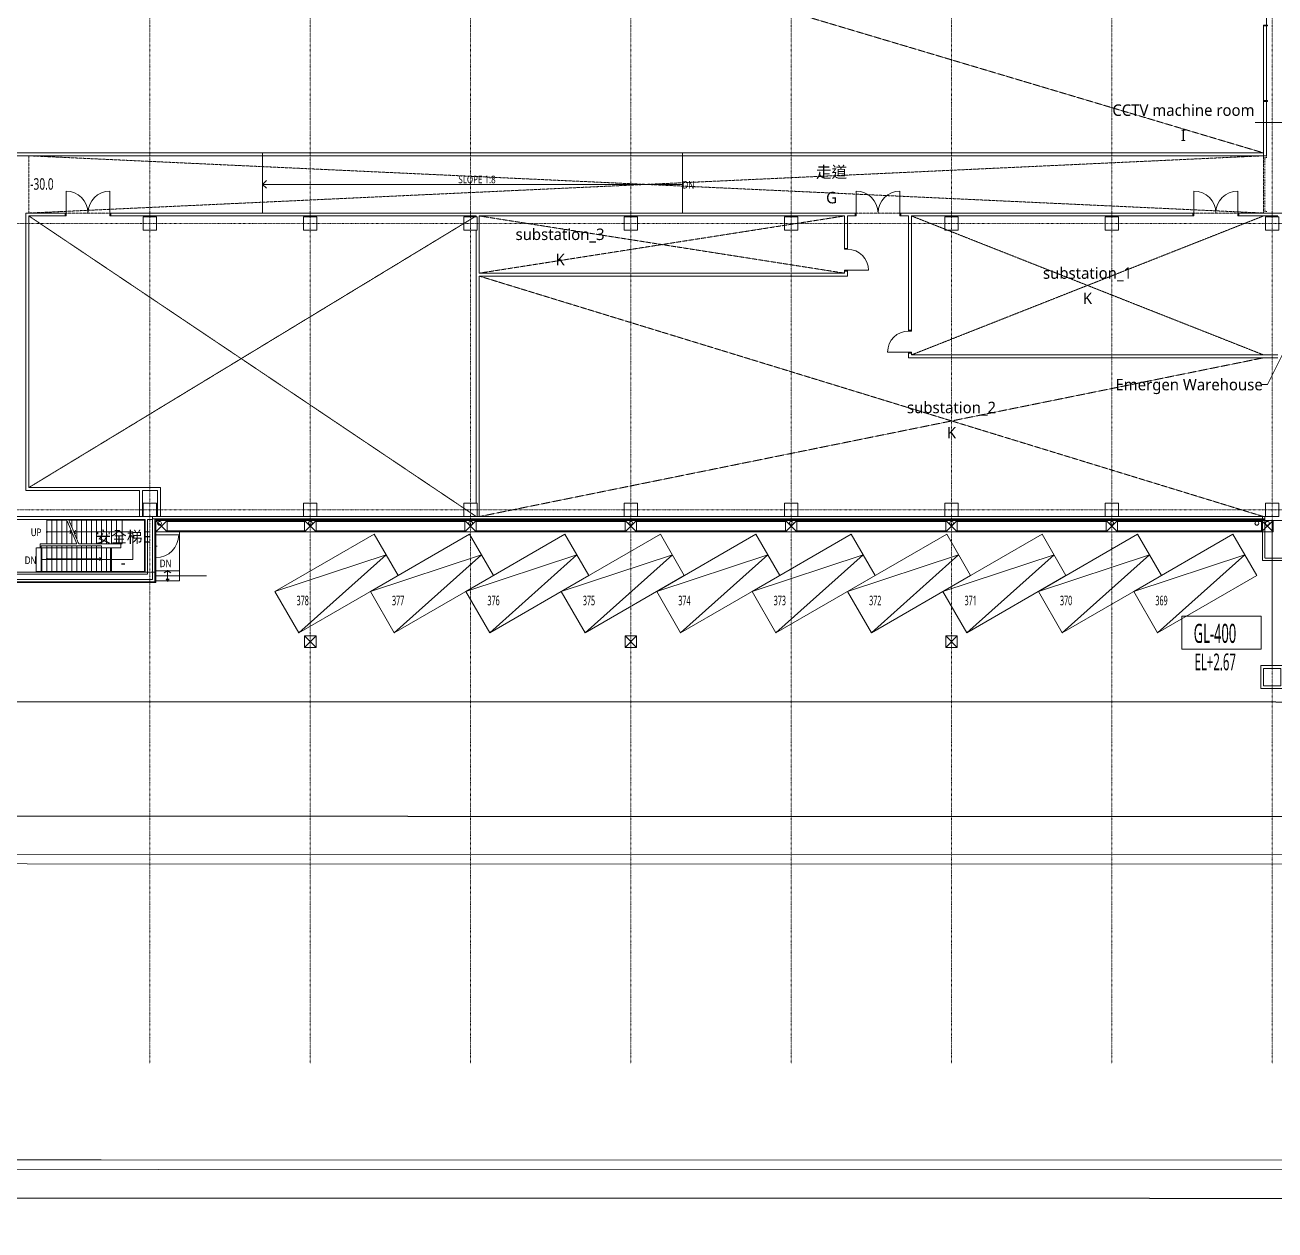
# Model space of a CAD drawing. Extents: x -212173 to 328152, y -560063 to 252500.
# Drawn here: x 175227 to 240726, y -37223 to 25895 of the extents above; entities that cross this region are included whole.
import ezdxf
from ezdxf.enums import TextEntityAlignment as Align

# ---------------------------------------------------------------- set-up
doc = ezdxf.new("R2010")
doc.units = 0
doc.header["$LTSCALE"] = 15
for name, pattern in [('H12PL1$0$CENTERK4', [0.3582, 0.3333, -0.0083, 0.0083, -0.0083]), ('H12PL1$0$DOTK1', [0.01, 0.005, -0.005]), ('H12PL1$0$HIDDEN', [0.4, 0.3, -0.1]), ('H12PL1$0$JJP_三點線', [0.9, 0.3, -0.15, 0, -0.15, 0, -0.15, 0, -0.15]), ('H12PL1$0$JJP_虛線(退縮線、投影線、地下室範圍、非屬本工程、圖面分區)', [0.45, 0.3, -0.15]), ('H12PL1$0$TAI_虛線', [5.644, 2.822, -2.822]), ('H12PL1$0$虛線', [0.846667, 0.423333, -0.423333])]:
    doc.linetypes.add(name, pattern=pattern)
for name, color, linetype in [('H12PL1$0$A-LABEL-HIGH.200K', 252, 'Continuous'), ('H12PL1$0$A-OBJE-2D', 252, 'Continuous'), ('H12PL1$0$A-OBJE-MEP', 252, 'Continuous'), ('H12PL1$0$A-STRS', 252, 'Continuous'), ('H12PL1$0$A-TEXT', 252, 'Continuous'), ('H12PL1$0$A-WALL-EX', 252, 'Continuous'), ('H12PL1$0$A-WALL-IN', 252, 'Continuous'), ('H12PL1$0$A-WALL-IN.200K', 252, 'Continuous'), ('H12PL1$0$A-ZONE', 252, 'Continuous'), ('H12PL1$0$Door', 252, 'Continuous'), ('H12PL1$0$L10_14_DOURO', 252, 'Continuous'), ('H12PL1$0$L10_14_DRAN', 252, 'Continuous'), ('H12PL1$0$L10_14_KABE1', 252, 'Continuous'), ('H12PL1$0$L10_14_KAIDAN', 252, 'Continuous'), ('H12PL1$0$L10_14_LEVEL', 252, 'Continuous'), ('H12PL1$0$L10_14_PKG', 252, 'Continuous'), ('H12PL1$0$L10_14_PKG-NN', 252, 'Continuous'), ('H12PL1$0$L10_14_SHIKICHI', 252, 'Continuous'), ('H12PL1$0$L10_14_SIAGE1', 252, 'Continuous'), ('H12PL1$0$L10_14_SIKICHI', 252, 'Continuous'), ('H12PL1$0$L10_14_SITE', 252, 'Continuous'), ('H12PL1$0$L10_14_SUGATA3', 252, 'Continuous'), ('H12PL1$0$L10_14_SUGATAD', 252, 'Continuous'), ('H12PL1$0$L10_14_TATEGU1', 252, 'Continuous'), ('H12PL1$0$L10_14_TATEGU3', 252, 'Continuous'), ('H12PL1$0$L10_14_陰井', 252, 'Continuous'), ('H12PL1$0$S-COL', 252, 'Continuous'), ('H12PL1$0$S-GRID', 252, 'Continuous'), ('H12PL1$0$S-SLAB-SHOW', 252, 'Continuous'), ('SITE$0$L-ROAD.Newcub', 252, 'Continuous')]:
    doc.layers.add(name, color=color, linetype=linetype)
doc.styles.add('H12PL1$0$Standard', font='', dxfattribs={"width": 0.8})
doc.styles.get('H12PL1$0$Standard').set_extended_font_data('Microsoft JhengHei')

# ---------------------------------------------------------------- blocks, each defined once
blk = doc.blocks.new('SITE')
at = {"layer": 'SITE$0$L-ROAD.Newcub', "lineweight": 0, "flags": 128}
for points in [[(-32457.5, -33993.9), (182239.3, -34046.4), (270988, -34068.1), (285717.1, -37223.1), (324939.4, -37223.1), (324939.4, -15660.3), (321331.4, -10657.7), (317131.4, 11694.2), (317551.3, 96647.1), (317638.8, 114345.5), (318134.8, 214708.8, -0.0807377), (320044.2, 226100.6, -0.2326707), (328152, 234224.6), (328152, 252500), (-68683.2, 252500)], [(-51308.3, 230871.2, -0.0890899), (-31126.4, 234500), (-11573.3, 234505), (774.5, 234508.1), (256352.1, 234570.6), (267324.9, 234573.3), (272318.1, 234574.6, -0.0649477), (281039.9, 233438.3, -0.2311836), (287102.3, 228049.9, -0.094082), (291096.7, 206819.8), (290662.2, 114377.5), (292597.1, 114368.4), (292569.8, 96924.5), (292600, 3771.7, -0.0779964), (291236.3, -7494.2, -0.2284335), (282895.7, -15849.6, -0.0309655), (263350.9, -18066.2), (-720.4, -18001.7), (-15800, -17998), (-15800, -15985.3), (-40035.2, -15985.2, -0.0725486)]]:
    blk.add_lwpolyline(points, format="xyb", dxfattribs=at)
blk = doc.blocks.new('H12PL1')
at = {"layer": 'H12PL1$0$A-OBJE-2D', "linetype": 'H12PL1$0$HIDDEN', "lineweight": 0}
for p, q in [((17650, 85950), (243150, 18700)), ((178450, 15550), (178450, 18550)), ((178450, 18550), (243150, 18550)), ((178450, 15550), (243150, 18550)), ((243150, 15550), (178450, 18550)), ((243150, 18550), (243150, 15550)), ((243150, 15550), (178450, 15550)), ((178450, 1170), (201900, 15400)), ((178450, 15400), (201900, -350)), ((202050, 12400), (221200, 15400)), ((221200, 12400), (202050, 15400)), ((224700, 8118.48), (243150, 15400)), ((243150, 8118.48), (224700, 15400)), ((202050, 12250), (243150, -350)), ((202050, -350), (243150, 7968.48))]:
    blk.add_line(p, q, dxfattribs=at)
at = {"layer": 'H12PL1$0$A-OBJE-2D', "lineweight": 0}
for q in [(190900, 17250), (190900, 16850)]:
    blk.add_line((190700, 17050), q, dxfattribs=at)
for points in [[(167600, 15550), (167600, 18700), (243150, 18700)], [(167750, 15550), (167750, 18550), (243150, 18550)], [(190700, 15550), (190700, 18700)], [(212700, 15550), (212700, 18700)]]:
    blk.add_lwpolyline(points, dxfattribs=at)
blk.add_lwpolyline([(212700, 15550), (190700, 15550), (190700, 18550), (212700, 18550)], close=True, dxfattribs=at)
at = {"layer": 'H12PL1$0$A-OBJE-2D', "lineweight": 0, "flags": 128}
blk.add_lwpolyline([(190700, 17050), (212700, 17050)], dxfattribs=at)
at = {"layer": 'H12PL1$0$A-OBJE-MEP', "lineweight": 0, "flags": 128}
for points in [[(185395, -700, 1), (185205, -700, 1)], [(193295, -700, 1), (193105, -700, 1)], [(201695, -700, 1), (201505, -700, 1)], [(210095, -700, 1), (209905, -700, 1)], [(218495, -700, 1), (218305, -700, 1)], [(226895, -700, 1), (226705, -700, 1)], [(235295, -700, 1), (235105, -700, 1)], [(242895, -700, 1), (242705, -700, 1)]]:
    blk.add_lwpolyline(points, format="xyb", close=True, dxfattribs=at)
at = {"layer": 'H12PL1$0$A-OBJE-MEP', "lineweight": 0}
for centre in [(185300, -700), (193200, -700), (201600, -700), (210000, -700), (218400, -700), (226800, -700), (235200, -700), (242800, -700)]:
    blk.add_circle(centre, 100, dxfattribs=at)
at = {"layer": 'H12PL1$0$A-STRS', "lineweight": 0}
for p, q in [((179400, -530), (179400, -1780)), ((180440, -530), (179400, -530)), ((179400, -530), (179400, -1780)), ((179660, -530), (179400, -530)), ((179660, -530), (179660, -1780)), ((179660, -1780), (179660, -530)), ((179660, -530), (179660, -1780)), ((179920, -530), (179660, -530)), ((179920, -530), (179920, -1780)), ((179920, -1780), (179920, -530)), ((179920, -530), (179920, -1780)), ((180180, -530), (179920, -530)), ((180180, -530), (180180, -1780)), ((180180, -1780), (180180, -530)), ((180180, -530), (180180, -1780)), ((180440, -530), (180180, -530)), ((180440, -530), (180440, -1780)), ((180440, -1780), (180440, -530)), ((180440, -530), (180440, -1780)), ((180440, -530), (180960, -1780)), ((179400, -1155), (179660, -1155)), ((179660, -1155), (180700, -1155)), ((180700, -1155), (180600, -1080)), ((180600, -1230), (180700, -1155)), ((180700, -1155), (180700, -1780)), ((180700, -1780), (180700, -1155)), ((180700, -1155), (180700, -1780)), ((179400, -1780), (180960, -1780)), ((179400, -1780), (179660, -1780)), ((182260, -1880), (179400, -1880)), ((179400, -3260), (179400, -1880)), ((179660, -1880), (179400, -1880)), ((179400, -1880), (179400, -3260)), ((179660, -1780), (179920, -1780)), ((179660, -3260), (179660, -1880)), ((179920, -1880), (179660, -1880)), ((179660, -1880), (179660, -3260)), ((179660, -3260), (179660, -1880)), ((179920, -1780), (180180, -1780)), ((179920, -3260), (179920, -1880)), ((180180, -1880), (179920, -1880)), ((179920, -1880), (179920, -3260)), ((179920, -3260), (179920, -1880)), ((180180, -1780), (180440, -1780)), ((180180, -3260), (180180, -1880)), ((180440, -1880), (180180, -1880)), ((180180, -1880), (180180, -3260)), ((180180, -3260), (180180, -1880)), ((180440, -1780), (180700, -1780)), ((180440, -3260), (180440, -1880)), ((180700, -1880), (180440, -1880)), ((180440, -1880), (180440, -3260)), ((180440, -3260), (180440, -1880)), ((180700, -1780), (180960, -1780)), ((180700, -3260), (180700, -1880)), ((180960, -1880), (180700, -1880)), ((180700, -1880), (180700, -3260)), ((180700, -3260), (180700, -1880)), ((180960, -3260), (180960, -1880)), ((181220, -1880), (180960, -1880)), ((180960, -1880), (180960, -3260)), ((180960, -3260), (180960, -1880)), ((181220, -3260), (181220, -1880)), ((181480, -1880), (181220, -1880)), ((181220, -1880), (181220, -3260)), ((181220, -3260), (181220, -1880)), ((181480, -3260), (181480, -1880)), ((181740, -1880), (181480, -1880)), ((181480, -1880), (181480, -3260)), ((181480, -3260), (181480, -1880)), ((181740, -3260), (181740, -1880)), ((182000, -1880), (181740, -1880)), ((181740, -1880), (181740, -3260)), ((181740, -3260), (181740, -1880)), ((182000, -3260), (182000, -1880)), ((182260, -1880), (182000, -1880)), ((182000, -1880), (182000, -3260)), ((182000, -3260), (182000, -1880)), ((182260, -3260), (182260, -1880)), ((182260, -3260), (182260, -1880)), ((179660, -2570), (179400, -2570)), ((182000, -2570), (179660, -2570)), ((182260, -2570), (182000, -2570)), ((182260, -2570), (182160, -2495)), ((182160, -2645), (182260, -2570)), ((179400, -3260), (182260, -3260)), ((179400, -3260), (179660, -3260)), ((179660, -3260), (179920, -3260)), ((179920, -3260), (180180, -3260)), ((180180, -3260), (180440, -3260)), ((180440, -3260), (180700, -3260)), ((180700, -3260), (180960, -3260)), ((180960, -3260), (181220, -3260)), ((181220, -3260), (181480, -3260)), ((181480, -3260), (181740, -3260)), ((181740, -3260), (182000, -3260)), ((182000, -3260), (182260, -3260)), ((185100, -3190), (185100, -3710)), ((186350, -3190), (185100, -3190)), ((186350, -3190), (185100, -3190)), ((185100, -3190), (185100, -3450)), ((185725, -3450), (185725, -3190)), ((186350, -3710), (186350, -3190)), ((186350, -3450), (186350, -3190)), ((185100, -3450), (186350, -3450)), ((186350, -3450), (185100, -3450)), ((185100, -3450), (185100, -3710)), ((185100, -3450), (186350, -3450)), ((185100, -3710), (186350, -3710)), ((185100, -3710), (186350, -3710)), ((185650, -3610), (185725, -3710)), ((185725, -3710), (185725, -3450)), ((185725, -3710), (185800, -3610)), ((186350, -3710), (186350, -3450))]:
    blk.add_line(p, q, dxfattribs=at)
at = {"layer": 'H12PL1$0$A-STRS', "linetype": 'H12PL1$0$JJP_虛線(退縮線、投影線、地下室範圍、非屬本工程、圖面分區)', "lineweight": 0}
for p, q in [((179664.35, -1780), (179664.35, -530)), ((180700, -530), (180548.31, -530)), ((180548.31, -530), (181068.31, -1780)), ((180700, -530), (180700, -894.65)), ((180700, -894.65), (180700, -530)), ((180700, -530), (180700, -894.65)), ((180960, -530), (180700, -530)), ((180960, -530), (180960, -1519.64)), ((180960, -1519.64), (180960, -530)), ((180960, -530), (180960, -1519.64)), ((181220, -530), (180960, -530)), ((181220, -530), (181220, -1780)), ((181220, -1780), (181220, -530)), ((181220, -530), (181220, -1780)), ((181480, -530), (181220, -530)), ((181480, -530), (181480, -1780)), ((181480, -1780), (181480, -530)), ((181480, -530), (181480, -1780)), ((181740, -530), (181480, -530)), ((181740, -530), (181740, -1780)), ((181740, -1780), (181740, -530)), ((181740, -530), (181740, -1780)), ((182000, -530), (181740, -530)), ((182000, -530), (182000, -1780)), ((182000, -1780), (182000, -530)), ((182000, -530), (182000, -1780)), ((182260, -530), (182000, -530)), ((182260, -530), (182260, -1780)), ((182260, -1780), (182260, -530)), ((182260, -530), (182260, -1780)), ((182520, -530), (182260, -530)), ((182520, -530), (182520, -1780)), ((182520, -1780), (182520, -530)), ((182520, -530), (182520, -1780)), ((182780, -530), (182520, -530)), ((182780, -530), (182780, -1780)), ((182780, -1780), (182780, -530)), ((182780, -530), (182780, -1780)), ((183040, -530), (182780, -530)), ((183040, -530), (183040, -1780)), ((183040, -530), (183040, -1780)), ((183040, -530), (183040, -1780)), ((183040, -1780), (183040, -530)), ((184520, -530), (183040, -530)), ((183040, -530), (183040, -1780)), ((183346.68, -1780), (183346.68, -530)), ((184520, -3230), (184520, -530)), ((180908.31, -1080), (180808.31, -1155)), ((180808.31, -1155), (183040, -1155)), ((180808.31, -1155), (180908.31, -1230)), ((183040, -1155), (183895, -1155)), ((183895, -1155), (183895, -2605)), ((179400, -1880), (179091.56, -1880)), ((179091.56, -1880), (179091.56, -3260)), ((181068.31, -1780), (181220, -1780)), ((181220, -1780), (181480, -1780)), ((181480, -1780), (181740, -1780)), ((181740, -1780), (182000, -1780)), ((182000, -1780), (182260, -1780)), ((182003.56, -1880), (182003.56, -3260)), ((182260, -1780), (182520, -1780)), ((182520, -1780), (182780, -1780)), ((182780, -1780), (183040, -1780)), ((183040, -1780), (183270, -1780)), ((183270, -1780), (183346.68, -1780)), ((183270, -1780), (183270, -1980)), ((179140, -1980), (178833.32, -1980)), ((178833.32, -1980), (178833.32, -3230)), ((179140, -3230), (179140, -1980)), ((179400, -1980), (179140, -1980)), ((179140, -1980), (179140, -3230)), ((179400, -2605), (179140, -2605)), ((179400, -3230), (179400, -1980)), ((179660, -1980), (179400, -1980)), ((179400, -1980), (179400, -3230)), ((179400, -3230), (179400, -1980)), ((182780, -2605), (179400, -2605)), ((179660, -3230), (179660, -1980)), ((179920, -1980), (179660, -1980)), ((179660, -1980), (179660, -3230)), ((179660, -3230), (179660, -1980)), ((179920, -3230), (179920, -1980)), ((180180, -1980), (179920, -1980)), ((179920, -1980), (179920, -3230)), ((179920, -3230), (179920, -1980)), ((180180, -3230), (180180, -1980)), ((180440, -1980), (180180, -1980)), ((180180, -1980), (180180, -3230)), ((180180, -3230), (180180, -1980)), ((180440, -3230), (180440, -1980)), ((180700, -1980), (180440, -1980)), ((180440, -1980), (180440, -3230)), ((180440, -3230), (180440, -1980)), ((180700, -3230), (180700, -1980)), ((180960, -1980), (180700, -1980)), ((180700, -1980), (180700, -3230)), ((180700, -3230), (180700, -1980)), ((180960, -3230), (180960, -1980)), ((181220, -1980), (180960, -1980)), ((180960, -1980), (180960, -3230)), ((180960, -3230), (180960, -1980)), ((181220, -3230), (181220, -1980)), ((181480, -1980), (181220, -1980)), ((181220, -1980), (181220, -3230)), ((181220, -3230), (181220, -1980)), ((181480, -3230), (181480, -1980)), ((181740, -1980), (181480, -1980)), ((181480, -1980), (181480, -3230)), ((181480, -3230), (181480, -1980)), ((181740, -3230), (181740, -1980)), ((182000, -1980), (181740, -1980)), ((181740, -1980), (181740, -3230)), ((181740, -3230), (181740, -1980)), ((182000, -3230), (182000, -1980)), ((182260, -1980), (182000, -1980)), ((182000, -1980), (182000, -3230)), ((182000, -3230), (182000, -1980)), ((182260, -3230), (182260, -1980)), ((182520, -1980), (182260, -1980)), ((182260, -1980), (182260, -3230)), ((182260, -3230), (182260, -1980)), ((182520, -3230), (182520, -1980)), ((182780, -1980), (182520, -1980)), ((182520, -1980), (182520, -3230)), ((182520, -3230), (182520, -1980)), ((182733.32, -3230), (182733.32, -1980)), ((182780, -3230), (182780, -1980)), ((182780, -3230), (182780, -1980)), ((183270, -1980), (182780, -1980)), ((182780, -1980), (182780, -3230)), ((182780, -3230), (182780, -1980)), ((183895, -2605), (182780, -2605)), ((178833.32, -3230), (179140, -3230)), ((179091.56, -3260), (179400, -3260)), ((179140, -3230), (179400, -3230)), ((179400, -3230), (179660, -3230)), ((179660, -3230), (179920, -3230)), ((179920, -3230), (180180, -3230)), ((180180, -3230), (180440, -3230)), ((180440, -3230), (180700, -3230)), ((180700, -3230), (180960, -3230)), ((180960, -3230), (181220, -3230)), ((181220, -3230), (181480, -3230)), ((181480, -3230), (181740, -3230)), ((181740, -3230), (182000, -3230)), ((182000, -3230), (182260, -3230)), ((182260, -3230), (182520, -3230)), ((182520, -3230), (182780, -3230)), ((182780, -3230), (184520, -3230))]:
    blk.add_line(p, q, dxfattribs=at)
at = {"layer": 'H12PL1$0$A-STRS', "linetype": 'H12PL1$0$虛線', "lineweight": 0}
for p, q in [((183040, -530), (180548.31, -530)), ((183346.68, -530), (183040, -530)), ((184520, -530), (183346.68, -530)), ((184520, -3230), (184520, -530)), ((181068.31, -1780), (183040, -1780)), ((183040, -1780), (183270, -1780)), ((183270, -1780), (183270, -1980)), ((182780, -1980), (179140, -1980)), ((183270, -1980), (182780, -1980)), ((179140, -3230), (182780, -3230)), ((182780, -3230), (184520, -3230))]:
    blk.add_line(p, q, dxfattribs=at)
at = {"layer": 'H12PL1$0$A-STRS', "lineweight": 0, "flags": 128}
for points in [[(179400, -1180, 1), (179400, -1130, 1)], [(179400, -2595, 1), (179400, -2545, 1)], [(185700, -3190, 1), (185750, -3190, 1)]]:
    blk.add_lwpolyline(points, format="xyb", close=True, dxfattribs=at)
at = {"layer": 'H12PL1$0$A-WALL-EX', "lineweight": 0}
for p, q in [((185050, -350), (184930, -350)), ((184930, -350), (184930, -465)), ((185050, -350), (184930, -350)), ((184930, -465), (185050, -465)), ((184930, -465), (185050, -465)), ((243100, -465), (185050, -465)), ((243100, -500), (243220, -500)), ((243100, -500), (243220, -500)), ((243220, -465), (243128, -465))]:
    blk.add_line(p, q, dxfattribs=at)
at = {"layer": 'H12PL1$0$A-WALL-EX', "linetype": 'H12PL1$0$JJP_虛線(退縮線、投影線、地下室範圍、非屬本工程、圖面分區)', "lineweight": 0}
for p, q in [((243100, -465), (243100, -2530)), ((243220, -500), (243220, -465)), ((243100, -2530), (243100, -2650)), ((243100, -2650), (243220, -2650)), ((243220, -2650), (263780, -2650))]:
    blk.add_line(p, q, dxfattribs=at)
at = {"layer": 'H12PL1$0$A-WALL-EX', "lineweight": 0, "flags": 128}
for points in [[(184930, -350), (184930, -3640)], [(185050, -350), (184930, -350)], [(243100, -350), (185050, -350)], [(185050, -500), (185050, -465)], [(185050, -3640), (185050, -465)], [(185050, -500), (243100, -500)], [(185050, -500), (243100, -500)], [(185050, -500), (243100, -500)], [(185050, -500), (243100, -500)], [(185050, -500), (243100, -500)], [(185050, -500), (243100, -500)], [(185050, -500), (243100, -500)], [(185050, -500), (243100, -500)], [(243250, -350), (243100, -350)], [(243100, -550), (243100, -350)], [(243100, -465), (243100, -350)], [(243100, -550), (247650, -550)], [(243220, -350), (243220, -465)], [(176150, -3760), (185050, -3760)], [(184930, -3640), (176270, -3640)], [(185050, -3760), (185050, -3640)]]:
    blk.add_lwpolyline(points, dxfattribs=at)
at = {"layer": 'H12PL1$0$A-WALL-EX', "linetype": 'H12PL1$0$JJP_虛線(退縮線、投影線、地下室範圍、非屬本工程、圖面分區)', "lineweight": 0, "flags": 128}
for points in [[(243099.97, -465), (243100, -465)], [(243099.97, -465), (243099.97, -2650)], [(243100, -465), (243220, -465)], [(243100, -465), (243220, -465)], [(243100, -500), (243100, -2530)], [(243220, -2530), (243220, -465)], [(243220, -2530), (243220, -465)], [(243100, -2650), (243100, -2530)], [(263780, -2530), (243220, -2530)], [(263780, -2530), (243220, -2530)], [(243099.97, -2650.03), (243099.97, -2650)], [(243099.97, -2650.03), (263900, -2650.03)], [(243100, -2650), (263780, -2650)]]:
    blk.add_lwpolyline(points, dxfattribs=at)
at = {"layer": 'H12PL1$0$A-WALL-IN', "lineweight": 0}
for p, q in [((243300, 25400), (243150, 25400)), ((243300, 21400), (243150, 21400)), ((243150, 18550), (243300, 18550)), ((180350, 15550), (180307, 15550)), ((180350, 15400), (180307, 15400)), ((180350, 15400), (180350, 15550)), ((182750, 15550), (182793, 15550)), ((182750, 15400), (182750, 15550)), ((182750, 15400), (182793, 15400)), ((221750, 15550), (221707, 15550)), ((221750, 15400), (221707, 15400)), ((221750, 15400), (221750, 15550)), ((224150, 15550), (224193, 15550)), ((224150, 15400), (224150, 15550)), ((224150, 15400), (224193, 15400)), ((239450, 15550), (239407, 15550)), ((239450, 15400), (239407, 15400)), ((239450, 15400), (239450, 15550)), ((241850, 15550), (241893, 15550)), ((241850, 15400), (241850, 15550)), ((241850, 15400), (241893, 15400)), ((243150, 15550), (243300, 15550)), ((243150, 15400), (243225, 15400)), ((221350, 13700), (221200, 13700)), ((221350, 12500), (221200, 12500)), ((224550, 9418.48), (224700, 9418.48)), ((224550, 8218.48), (224700, 8218.48))]:
    blk.add_line(p, q, dxfattribs=at)
at = {"layer": 'H12PL1$0$A-WALL-IN', "lineweight": 0, "flags": 128}
for points in [[(243300, 25400), (243300, 29650)], [(243150, 21400), (243150, 18550)], [(243300, 18550), (243300, 21400)], [(178300, 15550), (178300, 15400)], [(180350, 15550), (178300, 15550)], [(178300, 15400), (178300, 1170)], [(178450, 1170), (178450, 15400)], [(178450, 15400), (180350, 15400)], [(201975, 15550), (182750, 15550)], [(182750, 15400), (201900, 15400)], [(201900, 15400), (201900, 15350)], [(221750, 15550), (201975, 15550)], [(202050, 12400), (202050, 15400)], [(202050, 15400), (221200, 15400)], [(221200, 15400), (221200, 13700)], [(221350, 13700), (221350, 15400)], [(221350, 15400), (221750, 15400)], [(239450, 15550), (224150, 15550)], [(224150, 15400), (224550, 15400)], [(224550, 15400), (224550, 9418.48)], [(224700, 9418.48), (224700, 15400)], [(224700, 15400), (239450, 15400)], [(243150, 15550), (241850, 15550)], [(241850, 15400), (243225, 15400)], [(243225, 15400), (243900, 15400)], [(244550, 15550), (243300, 15550)], [(201900, 14650), (201900, 350)], [(221200, 12500), (221200, 12400)], [(221350, 12400), (221350, 12500)], [(221200, 12400), (202050, 12400)], [(202050, -350), (202050, 12250)], [(202050, 12250), (221350, 12250)], [(221350, 12250), (221350, 12400)], [(224550, 8218.48), (224550, 8118.48)], [(224550, 7968.48), (224550, 8118.48)], [(224550, 7968.48), (243900, 7968.48)], [(224700, 8118.48), (224700, 8218.48)], [(243900, 8118.48), (224700, 8118.48)], [(178300, 1020), (178300, 1170)], [(178300, 1020), (184250, 1020)], [(185350, 1170), (178450, 1170)], [(184250, 1020), (184250, -350)], [(184400, -350), (184400, 1020)], [(184400, 1020), (185200, 1020)], [(185200, 1020), (185200, -350)], [(185350, 1170), (185350, 1020)], [(185350, -350), (185350, 1020)], [(176650, -500), (184549.5, -500)], [(184450, -350), (176750, -350)], [(184250, -350), (184400, -350)], [(184549.5, -500), (184549.5, -3259.5)], [(184662.5, -500), (184930, -500)], [(184662.5, -3372.5), (184662.5, -500)], [(184930, -500), (184930, -350)], [(185200, -350), (185350, -350)], [(201900, -350), (202050, -350)], [(184549.5, -3259.5), (176650, -3259.5)], [(176650, -3372.5), (184549.5, -3372.5)], [(184662.5, -3372.5), (184549.5, -3372.5)]]:
    blk.add_lwpolyline(points, dxfattribs=at)
at = {"layer": 'H12PL1$0$A-WALL-IN.200K', "lineweight": 0, "flags": 128}
for points in [[(243150, 18700), (39500, 18700)], [(176575, 18550), (243150, 18550)], [(243150, 18550), (243150, 18700)]]:
    blk.add_lwpolyline(points, dxfattribs=at)
at = {"layer": 'H12PL1$0$A-ZONE', "lineweight": 0}
for p, q in [((242706.16, 20293.19), (248758.89, 20293.19)), ((243352.9, 6565.08), (245105.7, 10057.52)), ((243075.14, 6565.08), (243352.9, 6565.08))]:
    blk.add_line(p, q, dxfattribs=at)
at = {"layer": 'H12PL1$0$Door', "linetype": 'H12PL1$0$JJP_虛線(退縮線、投影線、地下室範圍、非屬本工程、圖面分區)', "lineweight": 0}
for p, q in [((243150, 25350), (243150, 25400)), ((243150, 25400), (243350, 25400)), ((243150, 21400), (243150, 25400)), ((243350, 25350), (243150, 25350)), ((243300, 21400), (243300, 25400)), ((243350, 25400), (243350, 25350)), ((243350, 21450), (243150, 21450)), ((243150, 21450), (243150, 21400)), ((243150, 21400), (243350, 21400)), ((243350, 21400), (243350, 21450))]:
    blk.add_line(p, q, dxfattribs=at)
at = {"layer": 'H12PL1$0$Door', "linetype": 'H12PL1$0$TAI_虛線', "lineweight": 0}
for p, q in [((243150, 18550), (243150, 18450)), ((243300, 18550), (243150, 18550)), ((243150, 18450), (243300, 18450)), ((243225, 18450), (243225, 15650)), ((243300, 18450), (243300, 18550)), ((243150, 15550), (243150, 15650)), ((243150, 15650), (243300, 15650)), ((243300, 15550), (243150, 15550)), ((243300, 15650), (243300, 15550))]:
    blk.add_line(p, q, dxfattribs=at)
at = {"layer": 'H12PL1$0$Door', "lineweight": 0}
for p, q in [((180400, 15550), (180400, 16700)), ((182700, 15550), (182700, 16700)), ((221800, 15550), (221800, 16700)), ((224100, 15550), (224100, 16700)), ((239500, 15550), (239500, 16700)), ((241800, 15550), (241800, 16700)), ((180350, 15550), (180307, 15550)), ((180350, 15550), (180307, 15550)), ((180350, 15400), (180307, 15400)), ((180350, 15400), (180307, 15400)), ((180400, 15550), (180350, 15550)), ((180350, 15550), (180350, 15400)), ((180350, 15400), (180350, 15550)), ((180350, 15400), (180350, 15550)), ((180350, 15400), (180400, 15400)), ((180400, 15400), (180400, 15550)), ((182750, 15550), (182700, 15550)), ((182700, 15550), (182700, 15400)), ((182700, 15400), (182750, 15400)), ((182750, 15400), (182750, 15550)), ((182750, 15400), (182750, 15550)), ((182750, 15400), (182750, 15550)), ((182750, 15550), (182793, 15550)), ((182750, 15550), (182793, 15550)), ((182750, 15400), (182793, 15400)), ((182750, 15400), (182793, 15400)), ((221750, 15550), (221707, 15550)), ((221750, 15550), (221707, 15550)), ((221750, 15400), (221707, 15400)), ((221750, 15400), (221707, 15400)), ((221800, 15550), (221750, 15550)), ((221750, 15550), (221750, 15400)), ((221750, 15400), (221750, 15550)), ((221750, 15400), (221750, 15550)), ((221750, 15400), (221800, 15400)), ((221800, 15400), (221800, 15550)), ((224150, 15550), (224100, 15550)), ((224100, 15550), (224100, 15400)), ((224100, 15400), (224150, 15400)), ((224150, 15400), (224150, 15550)), ((224150, 15400), (224150, 15550)), ((224150, 15400), (224150, 15550)), ((224150, 15550), (224193, 15550)), ((224150, 15550), (224193, 15550)), ((224150, 15400), (224193, 15400)), ((224150, 15400), (224193, 15400)), ((239450, 15550), (239407, 15550)), ((239450, 15550), (239407, 15550)), ((239450, 15400), (239407, 15400)), ((239450, 15400), (239407, 15400)), ((239500, 15550), (239450, 15550)), ((239450, 15550), (239450, 15400)), ((239450, 15400), (239450, 15550)), ((239450, 15400), (239450, 15550)), ((239450, 15400), (239500, 15400)), ((239500, 15400), (239500, 15550)), ((241850, 15550), (241800, 15550)), ((241800, 15550), (241800, 15400)), ((241800, 15400), (241850, 15400)), ((241850, 15400), (241850, 15550)), ((241850, 15400), (241850, 15550)), ((241850, 15400), (241850, 15550)), ((241850, 15550), (241893, 15550)), ((241850, 15550), (241893, 15550)), ((241850, 15400), (241893, 15400)), ((241850, 15400), (241893, 15400)), ((221200, 13700), (221200, 13650)), ((221350, 13700), (221200, 13700)), ((221350, 13700), (221200, 13700)), ((221350, 13700), (221200, 13700)), ((221200, 13650), (221350, 13650)), ((221350, 13650), (221350, 13700)), ((221350, 12550), (221200, 12550)), ((221200, 12550), (221200, 12500)), ((221200, 12500), (221350, 12500)), ((221350, 12500), (221200, 12500)), ((221350, 12500), (221200, 12500)), ((221350, 12500), (221350, 12550)), ((221350, 12550), (222450, 12550)), ((224550, 9368.48), (224550, 9418.48)), ((224550, 9418.48), (224700, 9418.48)), ((224550, 9418.48), (224700, 9418.48)), ((224550, 9418.48), (224700, 9418.48)), ((224700, 9368.48), (224550, 9368.48)), ((224700, 9418.48), (224700, 9368.48)), ((224550, 8268.48), (223450, 8268.48)), ((224550, 8218.48), (224550, 8268.48)), ((224550, 8268.48), (224700, 8268.48)), ((224700, 8218.48), (224550, 8218.48)), ((224550, 8218.48), (224700, 8218.48)), ((224550, 8218.48), (224700, 8218.48)), ((224700, 8268.48), (224700, 8218.48))]:
    blk.add_line(p, q, dxfattribs=at)
for centre, radius, start, end in [((180400, 15550), 1150, 0, 90), ((182700, 15550), 1150, 90, 180), ((221800, 15550), 1150, 0, 90), ((224100, 15550), 1150, 90, 180), ((239500, 15550), 1150, 0, 90), ((241800, 15550), 1150, 90, 180), ((221350, 12550), 1100, 0, 90), ((224550, 8268.48), 1100, 90, 180)]:
    blk.add_arc(centre, radius, start, end, dxfattribs=at)
at = {"layer": 'H12PL1$0$L10_14_DOURO', "lineweight": 0}
for p, q in [((263350.86, -18066.2), (-720.36, -18001.66)), ((182239.32, -34046.38), (96439.32, -34025.4)), ((270987.98, -34068.07), (182239.32, -34046.38))]:
    blk.add_line(p, q, dxfattribs=at)
at = {"layer": 'H12PL1$0$L10_14_DRAN', "lineweight": 0}
for centre in [(185300, -700), (193200, -700), (201600, -700), (210000, -700), (218400, -700), (226800, -700), (235200, -700), (243350, -700)]:
    blk.add_circle(centre, 100, dxfattribs=at)
at = {"layer": 'H12PL1$0$L10_14_KABE1', "lineweight": 0}
for p, q in [((185100, -550), (185100, -1245)), ((185100, -550), (244150, -550)), ((185100, -1245), (185050, -1245)), ((185100, -2555), (185050, -2555)), ((185100, -2555), (185100, -3810)), ((185100, -3810), (176100, -3810))]:
    blk.add_line(p, q, dxfattribs=at)
at = {"layer": 'H12PL1$0$L10_14_KAIDAN', "lineweight": 0, "flags": 128}
blk.add_lwpolyline([(185725, -3710), (185725, -3190), (185550, -3290), (185725, -3190), (185900, -3290)], dxfattribs=at)
at = {"layer": 'H12PL1$0$L10_14_KAIDAN', "lineweight": 0}
blk.add_circle((185725, -3710), 25, dxfattribs=at)
at = {"layer": 'H12PL1$0$L10_14_LEVEL', "lineweight": 0, "flags": 128}
blk.add_lwpolyline([(238867.76, -5561.17), (243029.94, -5561.17), (243029.94, -7296.94), (238867.76, -7296.94)], close=True, dxfattribs=at)
at = {"layer": 'H12PL1$0$L10_14_PKG', "lineweight": 0, "flags": 128}
for points in [[(192600, -6441.61), (197796.15, -3441.61), (196546.15, -1276.55), (191350, -4276.55)], [(197600, -6441.61), (202796.15, -3441.61), (201546.15, -1276.55), (196350, -4276.55)], [(202600, -6441.61), (207796.15, -3441.61), (206546.15, -1276.55), (201350, -4276.55)], [(207600, -6441.61), (212796.15, -3441.61), (211546.15, -1276.55), (206350, -4276.55)], [(212600, -6441.61), (217796.15, -3441.61), (216546.15, -1276.55), (211350, -4276.55)], [(217600, -6441.61), (222796.15, -3441.61), (221546.15, -1276.55), (216350, -4276.55)], [(222600, -6441.61), (227796.15, -3441.61), (226546.15, -1276.55), (221350, -4276.55)], [(227600, -6441.61), (232796.15, -3441.61), (231546.15, -1276.55), (226350, -4276.55)], [(232600, -6441.61), (237796.15, -3441.61), (236546.15, -1276.55), (231350, -4276.55)], [(237600, -6441.61), (242796.15, -3441.61), (241546.15, -1276.55), (236350, -4276.55)]]:
    blk.add_lwpolyline(points, close=True, dxfattribs=at)
for points in [[(192600, -6441.61), (197171.15, -2359.08), (191350, -4276.55)], [(197600, -6441.61), (202171.15, -2359.08), (196350, -4276.55)], [(202600, -6441.61), (207171.15, -2359.08), (201350, -4276.55)], [(207600, -6441.61), (212171.15, -2359.08), (206350, -4276.55)], [(212600, -6441.61), (217171.15, -2359.08), (211350, -4276.55)], [(217600, -6441.61), (222171.15, -2359.08), (216350, -4276.55)], [(222600, -6441.61), (227171.15, -2359.08), (221350, -4276.55)], [(227600, -6441.61), (232171.15, -2359.08), (226350, -4276.55)], [(232600, -6441.61), (237171.15, -2359.08), (231350, -4276.55)], [(237600, -6441.61), (242171.15, -2359.08), (236350, -4276.55)]]:
    blk.add_lwpolyline(points, dxfattribs=at)
at = {"layer": 'H12PL1$0$L10_14_SIAGE1', "lineweight": 0}
for p, q in [((185100, -1245), (185100, -1260)), ((185100, -2555), (185100, -2540))]:
    blk.add_line(p, q, dxfattribs=at)
at = {"layer": 'H12PL1$0$L10_14_SIKICHI', "linetype": 'H12PL1$0$CENTERK4', "lineweight": 0}
for p, q in [((263352.82, -10066.2), (-23200, -9996.16)), ((263351.35, -16066.2), (-23200, -15996.16)), ((263351.35, -16066.2), (-14000, -15998.41)), ((182238.83, -36046.38), (96438.83, -36025.4)), ((270987.49, -36068.07), (182238.83, -36046.38))]:
    blk.add_line(p, q, dxfattribs=at)
at = {"layer": 'H12PL1$0$L10_14_SITE', "lineweight": 0}
blk.add_line((186350, -3460), (187764.31, -3460), dxfattribs=at)
at = {"layer": 'H12PL1$0$L10_14_SUGATA3', "lineweight": 0}
for p, q in [((185100, -550), (185700, -1150)), ((185100, -1150), (185700, -550)), ((185700, -600), (185700, -1100)), ((192900, -600), (185700, -600)), ((192900, -1150), (193500, -550)), ((192900, -550), (193500, -1150)), ((201300, -600), (193500, -600)), ((193500, -600), (193500, -1100)), ((201300, -550), (201900, -1150)), ((201300, -1150), (201900, -550)), ((201900, -600), (201900, -1100)), ((209700, -600), (201900, -600)), ((209700, -550), (210300, -1150)), ((209700, -1150), (210300, -550)), ((210300, -600), (210300, -1100)), ((218100, -600), (210300, -600)), ((218100, -550), (218700, -1150)), ((218100, -1150), (218700, -550)), ((218700, -600), (218700, -1100)), ((226500, -600), (218700, -600)), ((226500, -550), (227100, -1150)), ((226500, -1150), (227100, -550)), ((227100, -600), (227100, -1100)), ((234900, -600), (227100, -600)), ((234900, -550), (235500, -1150)), ((234900, -1150), (235500, -550)), ((235500, -600), (235500, -1100)), ((243050, -600), (235500, -600)), ((243050, -1150), (243650, -550)), ((243050, -550), (243650, -1150)), ((243650, -600), (243650, -1100)), ((185100, -1150), (194750, -1150)), ((192900, -1100), (185700, -1100)), ((243050, -1150), (185700, -1150)), ((186350, -1150), (186350, -3710)), ((201300, -1100), (193500, -1100)), ((209700, -1100), (201900, -1100)), ((218100, -1100), (210300, -1100)), ((226500, -1100), (218700, -1100)), ((234900, -1100), (227100, -1100)), ((243050, -1100), (235500, -1100)), ((185100, -3190), (186350, -3190)), ((185100, -3450), (186350, -3450)), ((185100, -3710), (186350, -3710)), ((192900, -6600), (193500, -7200)), ((192900, -7200), (193500, -6600)), ((209700, -6600), (210300, -7200)), ((209700, -7200), (210300, -6600)), ((226500, -7200), (227100, -6600)), ((226500, -6600), (227100, -7200))]:
    blk.add_line(p, q, dxfattribs=at)
at = {"layer": 'H12PL1$0$L10_14_SUGATA3', "lineweight": 0, "flags": 128}
for points in [[(185700, -550), (185100, -550)], [(185100, -550), (185100, -1150), (185700, -1150), (185700, -550)], [(193500, -550), (192900, -550)], [(192900, -550), (192900, -1150), (193500, -1150), (193500, -550)], [(201900, -550), (201300, -550)], [(201300, -550), (201300, -1150), (201900, -1150), (201900, -550)], [(210300, -550), (209700, -550)], [(209700, -550), (209700, -1150), (210300, -1150), (210300, -550)], [(218700, -550), (218100, -550)], [(218100, -550), (218100, -1150), (218700, -1150), (218700, -550)], [(227100, -550), (226500, -550)], [(226500, -550), (226500, -1150), (227100, -1150), (227100, -550)], [(235500, -550), (234900, -550)], [(234900, -550), (234900, -1150), (235500, -1150), (235500, -550)], [(243650, -550), (243050, -550)], [(243050, -550), (243050, -1150), (243650, -1150), (243650, -550)]]:
    blk.add_lwpolyline(points, dxfattribs=at)
for points in [[(192900, -7200), (193500, -7200), (193500, -6600), (192900, -6600)], [(209700, -7200), (210300, -7200), (210300, -6600), (209700, -6600)], [(226500, -7200), (227100, -7200), (227100, -6600), (226500, -6600)]]:
    blk.add_lwpolyline(points, close=True, dxfattribs=at)
at = {"layer": 'H12PL1$0$L10_14_SUGATAD', "linetype": 'H12PL1$0$DOTK1', "lineweight": 0}
for q in [(243100, -550), (257325, -2650)]:
    blk.add_line((243100, -2650), q, dxfattribs=at)
at = {"layer": 'H12PL1$0$L10_14_TATEGU1', "lineweight": 0, "flags": 128}
for points in [[(185090, -1260), (185110, -1260), (185110, -1285), (185065, -1285), (185065, -1300), (185050, -1300)], [(185090, -2540), (185110, -2540), (185110, -2515), (185065, -2515), (185065, -2500), (185050, -2500)]]:
    blk.add_lwpolyline(points, dxfattribs=at)
at = {"layer": 'H12PL1$0$L10_14_TATEGU3', "lineweight": 0}
for p, q in [((185110, -1300), (186310, -1300)), ((185050, -1900), (185175, -1900))]:
    blk.add_line(p, q, dxfattribs=at)
at = {"layer": 'H12PL1$0$L10_14_TATEGU3', "lineweight": 0, "flags": 128}
blk.add_lwpolyline([(185110, -2510), (185110, -1290), (185070, -1290), (185070, -2510)], close=True, dxfattribs=at)
at = {"layer": 'H12PL1$0$L10_14_TATEGU3', "lineweight": 0}
blk.add_arc((185110, -1300), 1200, 270, 0, dxfattribs=at)
at = {"layer": 'H12PL1$0$L10_14_陰井', "lineweight": 0}
blk.add_line((243600.01, -550), (243600, -8155.89), dxfattribs=at)
at = {"layer": 'H12PL1$0$L10_14_陰井', "lineweight": 0, "flags": 128}
for points in [[(243000.01, -9355.89), (244200.01, -9355.89), (244200.01, -8155.89), (243000.01, -8155.89)], [(243150.01, -9205.89), (244050.01, -9205.89), (244050.01, -8305.89), (243150.01, -8305.89)]]:
    blk.add_lwpolyline(points, close=True, dxfattribs=at)
at = {"layer": 'H12PL1$0$S-COL', "lineweight": 0, "flags": 128}
for points in [[(184450, 14650), (185150, 14650), (185150, 15350), (184450, 15350)], [(192850, 14650), (193550, 14650), (193550, 15350), (192850, 15350)], [(201250, 14650), (201950, 14650), (201950, 15350), (201250, 15350)], [(209650, 14650), (210350, 14650), (210350, 15350), (209650, 15350)], [(218050, 14650), (218750, 14650), (218750, 15350), (218050, 15350)], [(226450, 14650), (227150, 14650), (227150, 15350), (226450, 15350)], [(234850, 14650), (235550, 14650), (235550, 15350), (234850, 15350)], [(243250, 14650), (243950, 14650), (243950, 15350), (243250, 15350)], [(243250, -350), (243950, -350), (243950, 350), (243250, 350)]]:
    blk.add_lwpolyline(points, close=True, dxfattribs=at)
for points in [[(185150, -350), (185150, 350), (184450, 350), (184450, -350), (184930, -350)], [(193550, -350), (193550, 350), (192850, 350), (192850, -350)], [(201950, -350), (201950, 350), (201250, 350), (201250, -350)], [(210350, -350), (210350, 350), (209650, 350), (209650, -350)], [(218750, -350), (218750, 350), (218050, 350), (218050, -350)], [(227150, -350), (227150, 350), (226450, 350), (226450, -350)], [(235550, -350), (235550, 350), (234850, 350), (234850, -350)]]:
    blk.add_lwpolyline(points, dxfattribs=at)
at = {"layer": 'H12PL1$0$S-GRID', "linetype": 'H12PL1$0$JJP_三點線', "lineweight": 0}
for p, q in [((184800, 128250), (184800, -28000)), ((193200, 128250), (193200, -28000)), ((201600, 128250), (201600, -28000)), ((210000, 128250), (210000, -28000)), ((218400, 128250), (218400, -28000)), ((226800, 128250), (226800, -28000)), ((235200, 128250), (235200, -28000)), ((243600, 128250), (243600, -28000)), ((-29000, 15000), (289600, 15000)), ((-29000, 0), (289600, 0)), ((184800, -28000), (184800, -29000)), ((193200, -28000), (193200, -29000)), ((201600, -28000), (201600, -29000)), ((210000, -28000), (210000, -29000)), ((218400, -28000), (218400, -29000)), ((226800, -28000), (226800, -29000)), ((235200, -28000), (235200, -29000)), ((243600, -28000), (243600, -29000))]:
    blk.add_line(p, q, dxfattribs=at)
at = {"layer": 'H12PL1$0$S-SLAB-SHOW', "lineweight": 0, "flags": 128}
for points in [[(176150, -3760), (185050, -3760), (185050, -3260), (179140, -3260), (179140, -1980), (179040, -1980), (179040, -1780), (179400, -1780), (179400, -500), (176150, -500)], [(176650, -500), (176650, -3260), (179140, -3260), (179140, -1980), (179040, -1980), (179040, -1780), (179400, -1780), (179400, -500)], [(185100, -3190), (186350, -3190), (186350, -1150), (185100, -1150)]]:
    blk.add_lwpolyline(points, close=True, dxfattribs=at)
at = {"layer": 'H12PL1$0$A-LABEL-HIGH.200K', "lineweight": 0, "insert": (178526.84, 16761.52), "char_height": 600, "attachment_point": 7, "style": 'H12PL1$0$Standard'}
blk.add_mtext('\\A1;{\\W0.68;-30.0}', dxfattribs=at)
at = {"layer": 'H12PL1$0$A-TEXT', "linetype": 'Continuous', "lineweight": 0, "char_height": 400, "style": 'H12PL1$0$Standard'}
for s, insert, attachment_point in [('\\A1;SLOPE 1:8 ', (200959.14, 17511.89), 1), ('\\A1;DN', (212700, 17033.78), 4), ('\\A1;UP', (178552.32, -1174.51), 4), ('\\A1;DN', (178235.24, -2636.22), 4), ('\\A1;DN', (185309.04, -2799.77), 4)]:
    blk.add_mtext(s, dxfattribs=dict(at, insert=insert, attachment_point=attachment_point))
at = {"layer": 'H12PL1$0$A-ZONE', "style": 'H12PL1$0$Standard'}
for s, p in [('CCTV machine room', (238951.78, 21239.69)), ('I', (238951.78, 19920.22)), ('走道', (220512.5, 17999.14)), ('G', (220512.5, 16657.24)), ('substation_3', (206287.54, 14736.23)), ('K', (206287.54, 13416.76)), ('substation_1', (233925, 12705.74)), ('K', (233925, 11386.27)), ('Emergen Warehouse', (239248.11, 6862.93)), ('substation_2', (226800, 5665.77)), ('K', (226800, 4346.3)), ('安全梯E', (183393.11, -1114.51)), ('-', (183393.11, -2456.4))]:
    blk.add_text(s, height=600, dxfattribs=at).set_placement(p, align=Align.TOP_CENTER)
at = {"layer": 'H12PL1$0$L10_14_LEVEL', "linetype": 'Continuous', "lineweight": 0, "insert": (239489.15, -6472.79), "char_height": 1000, "attachment_point": 4, "style": 'H12PL1$0$Standard'}
blk.add_mtext('\\A1;{\\W0.52;GL-400}', dxfattribs=at)
at = {"layer": 'H12PL1$0$L10_14_PKG-NN', "linetype": 'Continuous', "lineweight": 0, "char_height": 500, "attachment_point": 4, "style": 'H12PL1$0$Standard'}
for s, insert in [('\\A1;{\\W0.56;378}', (192483.82, -4748.56)), ('\\A1;{\\W0.56;377}', (197483.82, -4748.56)), ('\\A1;{\\W0.56;376}', (202483.82, -4748.56)), ('\\A1;{\\W0.56;375}', (207483.82, -4748.56)), ('\\A1;{\\W0.56;374}', (212483.82, -4748.56)), ('\\A1;{\\W0.56;373}', (217483.82, -4748.56)), ('\\A1;{\\W0.56;372}', (222483.82, -4748.56)), ('\\A1;{\\W0.56;371}', (227483.82, -4747.71)), ('\\A1;{\\W0.56;370}', (232483.82, -4748.56)), ('\\A1;{\\W0.56;369}', (237483.82, -4748.56))]:
    blk.add_mtext(s, dxfattribs=dict(at, insert=insert))
at = {"layer": 'H12PL1$0$L10_14_SHIKICHI', "linetype": 'Continuous', "lineweight": 0, "insert": (239533.56, -7971.8), "char_height": 880, "attachment_point": 4, "style": 'H12PL1$0$Standard'}
blk.add_mtext('\\A1;{\\W0.52;EL+2.67}', dxfattribs=at)

msp = doc.modelspace()

# ---------------------------------------------------------------- block references
msp.add_blockref('SITE', (0, 0))

# ---------------------------------------------------------------- next in the draw order: block references
msp.add_blockref('H12PL1', (-3024, 495))

doc.saveas('drawing.dxf')
